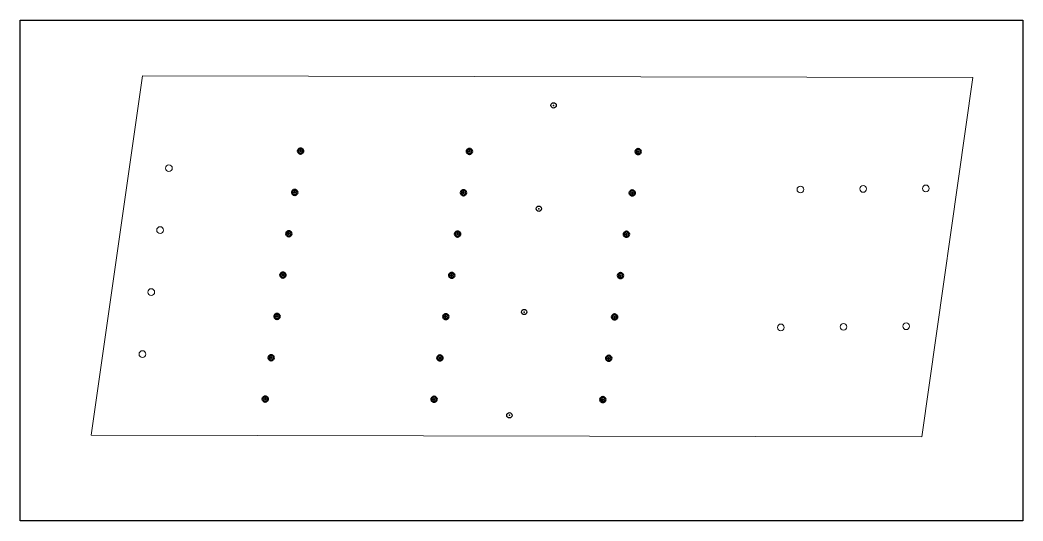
# Model space of a CAD drawing. Header units: inches. Extents: x 6.2 to 102.2, y 4.2 to 52.2.
import ezdxf

# ---------------------------------------------------------------- set-up
doc = ezdxf.new("R2010")
doc.units = ezdxf.units.IN
doc.header["$MEASUREMENT"] = 0
doc.header["$PDMODE"] = 32
doc.header["$PDSIZE"] = 0.51
doc.layers.add('Drilling', color=3, linetype='Continuous', lineweight=13)
doc.layers.add('Engrave', color=4, linetype='Continuous', lineweight=50)
doc.layers.add('half drill', color=200, linetype='Continuous')
doc.layers.add('layout', color=10, linetype='Continuous')

# ---------------------------------------------------------------- blocks, each defined once
blk = doc.blocks.new('*U9')
at = {"layer": 'Engrave'}
blk.add_point((0, 0), dxfattribs=at)
blk = doc.blocks.new('*U10')
at = {"layer": 'Engrave', "color": 0, "linetype": 'ByBlock', "lineweight": -2, "transparency": 16777216}
for p in [(-24, 0), (-20, 0), (-16, 0), (-12, 0), (-8, 0), (-4, 0), (0, 0)]:
    blk.add_blockref('*U9', p, dxfattribs=at)
blk = doc.blocks.new('*U11')
at = {"layer": 'Engrave'}
blk.add_point((0, 0), dxfattribs=at)
blk = doc.blocks.new('*U12')
at = {"layer": 'Engrave', "color": 0, "linetype": 'ByBlock', "lineweight": -2, "transparency": 16777216}
for p in [(-24, 0), (-20, 0), (-16, 0), (-12, 0), (-8, 0), (-4, 0), (0, 0)]:
    blk.add_blockref('*U11', p, dxfattribs=at)
blk = doc.blocks.new('*U13')
at = {"layer": 'Engrave'}
blk.add_point((0, 0), dxfattribs=at)
blk = doc.blocks.new('*U14')
at = {"layer": 'Engrave', "color": 0, "linetype": 'ByBlock', "lineweight": -2, "transparency": 16777216}
for p in [(-24, 0), (-20, 0), (-16, 0), (-12, 0), (-8, 0), (-4, 0), (0, 0)]:
    blk.add_blockref('*U13', p, dxfattribs=at)
blk = doc.blocks.new('*U15')
at = {"layer": 'half drill'}
blk.add_point((0, 0), dxfattribs=at)
blk = doc.blocks.new('*U16')
at = {"layer": 'half drill', "color": 0, "linetype": 'ByBlock', "lineweight": -2, "transparency": 16777216}
for p in [(-30, 0), (-20, 0), (-10, 0), (0, 0)]:
    blk.add_blockref('*U15', p, dxfattribs=at)

msp = doc.modelspace()

# ---------------------------------------------------------------- linework, layer by layer
at = {"color": 7, "linetype": 'Continuous', "lineweight": 15}
msp.add_lwpolyline([(12.981, 12.364), (92.474, 12.225), (97.375, 46.656), (17.881, 46.796)], close=True, dxfattribs=at)
at = {"layer": 'Drilling'}
for centre, radius in [((20.412, 37.962), 0.323), ((80.865, 35.911), 0.322), ((86.865, 35.966), 0.322), ((92.865, 36.02), 0.322), ((19.566, 32.022), 0.323), ((18.721, 26.082), 0.323), ((84.984, 22.751), 0.322), ((90.984, 22.806), 0.322), ((78.985, 22.697), 0.322), ((17.875, 20.141), 0.323)]:
    msp.add_circle(centre, radius, dxfattribs=at)
at = {"layer": 'layout'}
msp.add_lwpolyline([(102.165, 52.151), (102.165, 4.151), (6.165, 4.151), (6.165, 52.151)], close=True, dxfattribs=at)

# ---------------------------------------------------------------- block references
at = {"layer": 'Engrave', "rotation": 261.8992509054809}
for name, p in [('*U10', (29.636, 15.835)), ('*U12', (45.793, 15.807)), ('*U14', (61.95, 15.778))]:
    msp.add_blockref(name, p, dxfattribs=at)
at = {"layer": 'half drill', "rotation": 261.8992509054809}
msp.add_blockref('*U16', (53.009, 14.274), dxfattribs=at)

doc.saveas('drawing.dxf')
